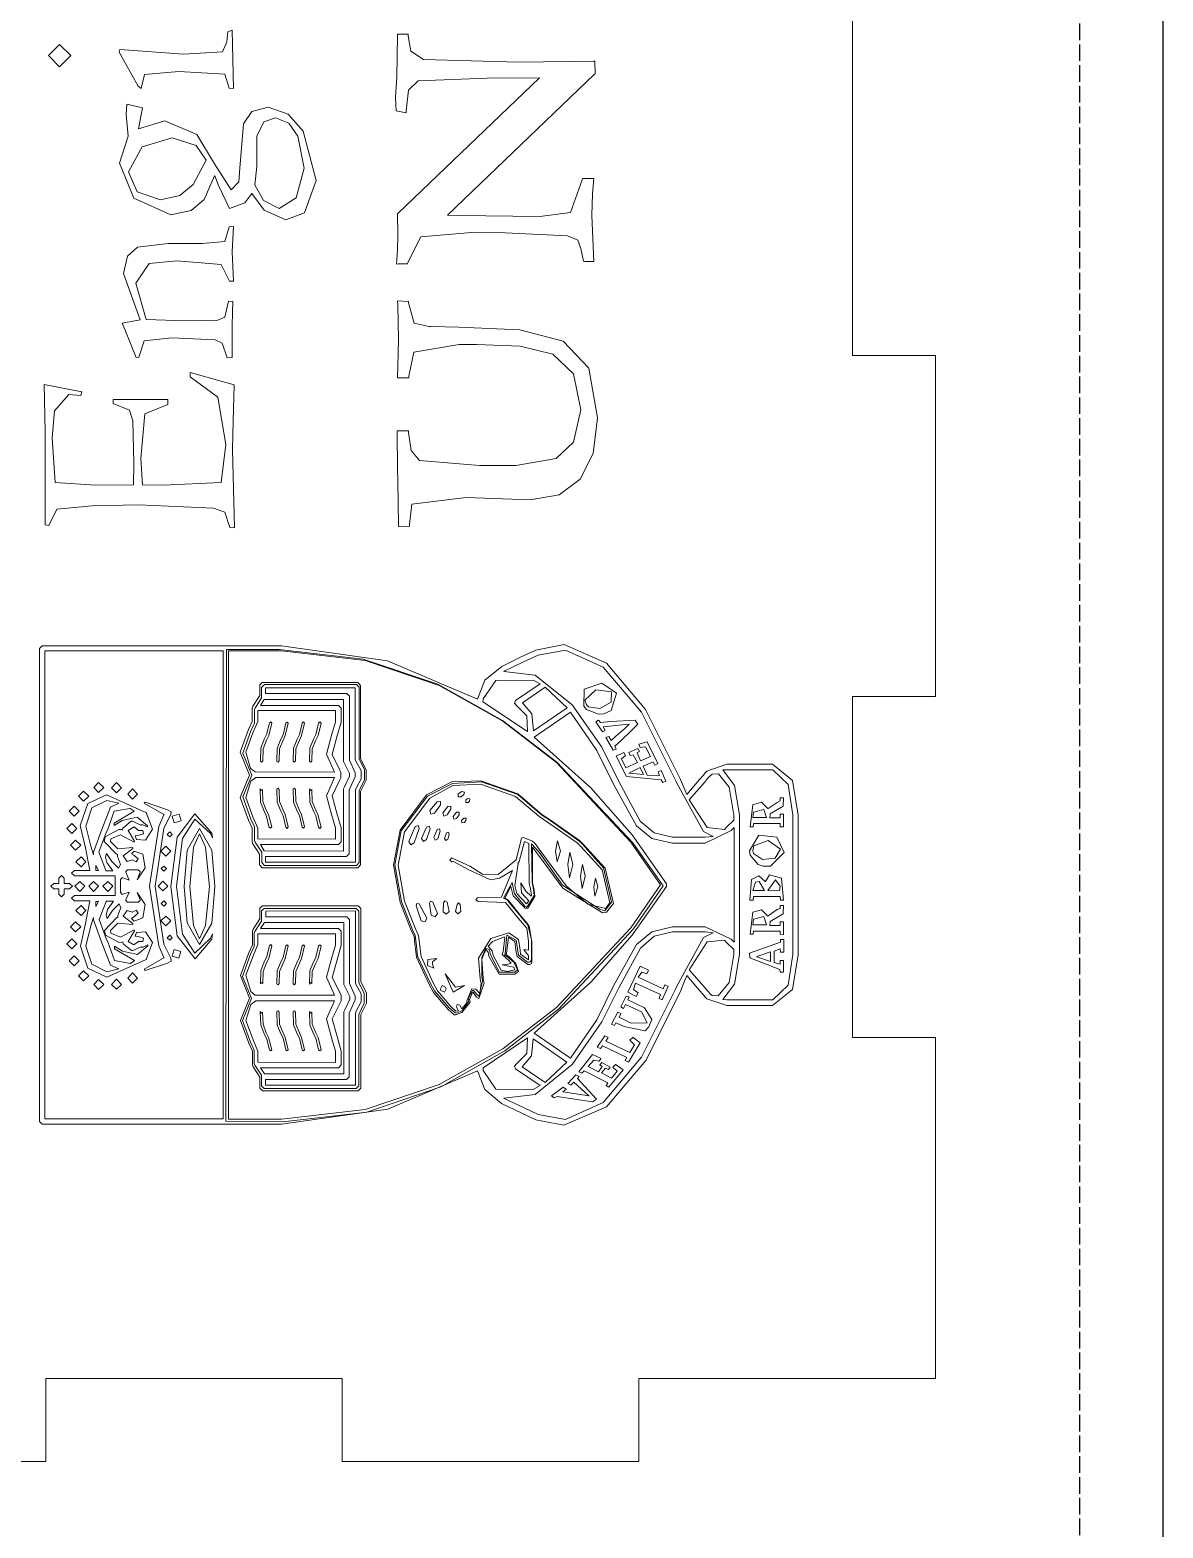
# Model space of a CAD drawing. Header units: millimetres. Extents: x 0 to 610, y 0 to 514.
# Drawn here: x 569.1 to 610, y 112 to 166.1 of the extents above; entities that cross this region are included whole.
import ezdxf

# ---------------------------------------------------------------- set-up
doc = ezdxf.new("R2010")
doc.units = ezdxf.units.MM
doc.header["$LTSCALE"] = 0.05
doc.linetypes.add('Dotted', pattern=[15, 12, -3])
doc.layers.get('0').update_dxf_attribs({"plot": 0})
doc.layers.add('CUT', color=1, linetype='Continuous', lineweight=0)
doc.layers.add('ETCH', color=5, linetype='Continuous', lineweight=0)

# ---------------------------------------------------------------- blocks, each defined once
blk = doc.blocks.new('right_outer')
blk.add_lwpolyline([(-35.143, 240), (-45.857, 240), (-45.857, 237), (-56.571, 237), (-56.571, 240), (-67.286, 240), (-67.286, 237), (-78, 237), (-78, 224.684), (-75, 224.684), (-75, 212.368), (-78, 212.368), (-78, 200.053), (-75, 200.053), (-75, 187.737)])

msp = doc.modelspace()

# ---------------------------------------------------------------- linework, layer by layer
msp.add_lwpolyline([(0, 0), (610, 0), (610, 457), (0, 457)], close=True)
at = {"linetype": 'Dotted'}
msp.add_lwpolyline([(3, 3), (607, 3), (607, 454), (3, 454)], close=True, dxfattribs=at)
at = {"layer": 'ETCH'}
for points in [[(569.742, 165.201), (570.148, 165.601), (570.555, 165.201), (570.148, 164.794), (569.742, 165.201), (569.742, 165.201)], [(576.27, 164.021), (576.112, 164.526), (574.454, 164.624), (573.209, 164.506), (573.091, 164.001), (572.987, 164.093), (572.299, 165.319), (572.318, 165.417), (574.625, 165.247), (576.034, 165.332), (576.192, 165.686), (576.224, 166.053), (576.375, 166.118), (576.427, 164.001), (576.27, 164.021), (576.27, 164.021)], [(582.28, 163.68), (582.332, 164.427), (582.352, 165.908), (582.352, 165.967), (582.732, 165.967), (582.732, 165.908), (582.831, 165.354), (583.289, 165.05), (586.736, 164.958), (589.417, 164.991), (589.482, 164.997), (589.489, 164.539), (589.463, 164.519), (584.154, 159.427), (584.567, 159.414), (587.49, 159.381), (588.598, 159.532), (589.023, 160.705), (589.03, 160.758), (589.371, 160.758), (589.436, 160.751), (589.397, 160.2), (589.364, 159.414), (589.436, 157.762), (589.115, 157.762), (589.069, 157.769), (588.971, 158.227), (588.861, 158.533), (588.486, 158.686), (586.244, 158.791), (585.019, 158.805), (583.188, 158.642), (582.725, 157.717), (582.718, 157.671), (582.378, 157.677), (582.312, 157.664), (582.352, 158.169), (582.365, 158.693), (582.352, 159.48), (582.371, 159.499), (587.483, 164.395), (585.589, 164.381), (583.097, 164.287), (582.754, 163.951), (582.66, 163.195), (582.66, 163.13), (582.306, 163.202), (582.28, 163.68), (582.28, 163.68)], [(572.311, 161.308), (572.625, 162.278), (572.553, 163.071), (572.573, 163.444), (573.143, 163.307), (572.992, 162.553), (573.949, 162.841), (575.104, 162.349), (575.744, 161.282), (576.341, 160.351), (576.615, 160.637), (576.662, 161.124), (576.79, 162.729), (577.094, 163.171), (577.685, 163.326), (578.405, 163.084), (578.947, 162.46), (579.409, 160.685), (578.995, 159.519), (578.321, 159.263), (577.533, 159.613), (577.095, 160.219), (576.837, 159.876), (576.289, 159.675), (575.882, 160.501), (575.758, 160.848), (575.739, 160.848), (575.367, 159.999), (574.904, 159.605), (574.16, 159.439), (572.83, 160.042), (572.311, 161.308), (572.311, 161.308)], [(578.983, 161.131), (578.747, 162.282), (578.427, 162.754), (577.947, 162.946), (577.525, 162.799), (577.265, 162.278), (577.265, 161.19), (577.2, 160.521), (577.513, 159.959), (578.072, 159.676), (578.69, 160.059), (578.983, 161.131), (578.983, 161.131)], [(575.444, 161.419), (575.076, 161.947), (574.218, 162.225), (573.13, 161.894), (572.632, 160.993), (572.954, 160.277), (573.792, 159.984), (574.49, 160.146), (574.969, 160.542), (575.444, 161.419), (575.444, 161.419)], [(574.684, 155.619), (575.864, 155.638), (576.109, 155.744), (576.25, 156.326), (576.408, 156.313), (576.388, 155.913), (576.375, 155.434), (576.375, 154.287), (576.204, 154.274), (576.024, 154.81), (575.765, 154.923), (574.205, 154.995), (573.2, 154.889), (573.006, 154.307), (572.914, 154.293), (572.507, 155.296), (572.403, 155.532), (573.058, 155.65), (572.455, 157.321), (572.596, 157.95), (572.966, 158.273), (574.067, 158.409), (575.312, 158.409), (576.118, 158.474), (576.276, 159.012), (576.433, 159.025), (576.38, 158.108), (576.433, 157.052), (576.282, 157.052), (575.981, 157.649), (574.382, 157.786), (573.383, 157.685), (572.901, 156.974), (573.274, 155.657), (574.684, 155.619), (574.684, 155.619)], [(582.338, 151.582), (582.338, 151.641), (582.745, 151.641), (582.751, 151.582), (582.847, 150.931), (583.147, 150.573), (585.307, 150.39), (586.624, 150.39), (588.083, 150.64), (588.711, 151.236), (588.971, 152.395), (588.712, 153.697), (587.966, 154.406), (586.781, 154.702), (585.203, 154.761), (584.58, 154.761), (582.941, 154.479), (582.765, 153.614), (582.765, 153.555), (582.411, 153.555), (582.352, 153.555), (582.365, 153.981), (582.385, 154.938), (582.359, 156.183), (582.352, 156.34), (582.745, 156.314), (582.745, 156.262), (582.952, 155.533), (583.493, 155.41), (583.539, 155.41), (584.561, 155.39), (586.77, 155.286), (588.333, 154.879), (589.262, 153.907), (589.569, 152.107), (589.413, 150.825), (588.95, 149.898), (588.189, 149.334), (587.137, 149.144), (584.836, 149.23), (582.864, 148.987), (582.785, 148.26), (582.785, 148.201), (582.399, 148.175), (582.392, 148.234), (582.359, 149.846), (582.353, 150.259), (582.338, 151.582), (582.338, 151.582)], [(574.054, 152.768), (574.054, 152.591), (573.221, 152.25), (573.085, 150.645), (573.137, 149.694), (573.878, 149.675), (575.988, 149.773), (576.146, 151.143), (575.86, 152.862), (574.861, 153.587), (574.861, 153.745), (576.447, 153.305), (576.414, 151.988), (576.395, 150.966), (576.467, 148.135), (576.29, 148.148), (576.119, 148.705), (575.707, 148.849), (573, 148.967), (571.329, 148.934), (570.052, 148.807), (569.762, 148.227), (569.625, 148.24), (569.625, 151.602), (569.586, 153.313), (570.955, 153.051), (570.916, 152.913), (570.477, 152.953), (569.96, 152.359), (569.88, 151.393), (569.985, 149.78), (571.447, 149.682), (572.817, 149.696), (572.83, 150.469), (572.791, 151.996), (572.673, 152.385), (572.083, 152.632), (572.083, 152.769), (574.054, 152.768), (574.054, 152.768), (574.054, 152.768)], [(587.352, 143.724), (586.822, 143.474), (586.114, 143.134), (585.503, 142.629), (585.242, 141.947), (581.995, 143.334), (578.164, 143.88), (569.519, 143.88), (569.421, 143.782), (569.421, 135.243), (569.421, 135.237), (569.421, 126.69), (569.519, 126.592), (578.163, 126.592), (581.998, 127.139), (585.241, 128.525), (585.503, 127.847), (586.113, 127.346), (586.821, 127.005), (587.346, 126.756), (588.363, 126.558), (589.901, 127.221), (591.315, 128.893), (592.582, 131.415), (592.614, 131.501), (592.798, 131.966), (593.263, 131.429), (593.388, 131.278), (593.48, 131.174), (593.487, 131.16), (593.526, 131.128), (594.241, 130.879), (595.899, 130.879), (596.616, 131.464), (596.823, 132.714), (596.823, 137.76), (596.616, 139.01), (595.899, 139.595), (594.241, 139.595), (593.526, 139.346), (593.487, 139.314), (593.48, 139.3), (593.388, 139.196), (593.264, 139.045), (592.798, 138.501), (592.608, 138.966), (592.576, 139.052), (591.304, 141.576), (589.895, 143.246), (588.366, 143.92), (587.352, 143.724), (587.352, 143.724)], [(569.618, 126.789), (569.618, 143.691), (576.054, 143.691), (576.054, 126.789), (569.618, 126.789), (569.618, 126.789)], [(576.152, 126.704), (576.171, 143.744), (578.078, 143.744), (581.113, 143.399), (583.804, 142.484), (586.138, 141.182), (588.1, 139.673), (590.853, 136.762), (591.952, 135.204), (590.873, 133.652), (588.165, 130.747), (586.228, 129.242), (583.915, 127.942), (581.239, 127.029), (578.209, 126.684), (576.152, 126.704), (576.152, 126.704)], [(576.25, 126.789), (576.25, 143.691), (578.157, 143.691), (581.184, 143.35), (583.855, 142.445), (586.161, 141.156), (588.09, 139.663), (590.782, 136.782), (591.854, 135.237), (590.782, 133.694), (588.09, 130.813), (586.161, 129.319), (583.855, 128.03), (581.184, 127.124), (578.157, 126.782), (576.25, 126.782), (576.25, 126.789), (576.25, 126.789)], [(589.783, 143.108), (591.161, 141.476), (592.405, 138.998), (592.438, 138.913), (593.401, 137.17), (593.748, 136.993), (593.46, 136.96), (592.28, 136.96), (591.617, 137.117), (591.118, 137.546), (590.34, 138.972), (589.731, 140.211), (588.656, 141.739), (587.326, 142.819), (586.192, 142.95), (586.205, 142.957), (586.906, 143.291), (587.437, 143.54), (588.421, 143.72), (589.783, 143.108), (589.783, 143.108)], [(577.377, 142.466), (577.377, 142.079), (577.128, 141.699), (577.128, 141.699), (577.102, 141.634), (577.102, 141.136), (576.965, 140.847), (576.67, 140.028), (577.004, 139.209), (576.67, 138.396), (576.965, 137.577), (577.102, 137.288), (577.102, 136.79), (577.128, 136.725), (577.371, 136.345), (577.371, 135.959), (577.469, 135.861), (580.916, 135.861), (581.014, 135.959), (581.014, 138.613), (581.218, 139.026), (581.218, 139.393), (581.014, 139.793), (581.014, 142.447), (580.916, 142.545), (577.469, 142.545), (577.377, 142.466), (577.377, 142.466)], [(577.443, 142.374), (577.443, 142.001), (577.207, 141.627), (577.207, 141.627), (577.187, 141.569), (577.187, 141.083), (577.05, 140.801), (576.768, 140.002), (577.089, 139.209), (576.768, 138.416), (577.05, 137.616), (577.187, 137.334), (577.187, 136.849), (577.213, 136.784), (577.449, 136.417), (577.449, 136.043), (577.547, 135.945), (580.87, 135.945), (580.968, 136.043), (580.968, 138.632), (581.165, 139.039), (581.165, 139.399), (580.968, 139.793), (580.968, 142.382), (580.87, 142.48), (577.547, 142.48), (577.443, 142.374), (577.443, 142.374)], [(580.824, 142.361), (580.824, 139.766), (580.864, 139.687), (581.034, 139.366), (581.034, 139.071), (580.864, 138.737), (580.831, 138.658), (580.831, 136.063), (577.587, 136.063), (577.587, 136.266), (580.51, 136.266), (580.608, 136.365), (580.608, 138.672), (580.824, 139.144), (580.824, 139.288), (580.614, 139.746), (580.614, 142.053), (580.516, 142.151), (577.58, 142.151), (577.58, 142.355), (580.824, 142.361), (580.824, 142.361)], [(585.897, 142.623), (587.247, 142.636), (587.502, 142.505), (586.618, 141.896), (586.578, 141.798), (586.65, 141.719), (587.018, 141.346), (587.044, 140.776), (585.438, 141.851), (585.445, 141.949), (585.445, 141.955), (585.897, 142.623), (585.897, 142.623)], [(587.26, 140.807), (587.202, 141.417), (586.861, 141.81), (587.687, 142.38), (588.473, 141.639), (587.26, 140.807), (587.26, 140.807)], [(589.095, 142.315), (589.076, 141.692), (589.181, 141.574), (589.607, 141.404), (589.803, 141.423), (590.065, 141.535), (590.262, 142.164), (589.73, 142.527), (589.095, 142.315), (589.095, 142.315), (589.095, 142.315)], [(577.541, 136.475), (577.397, 136.698), (580.215, 136.698), (580.313, 136.796), (580.313, 137.301), (580.162, 137.825), (579.986, 138.461), (580.274, 139.038), (580.307, 139.11), (580.307, 139.208), (580.307, 139.208), (580.307, 139.208), (580.307, 139.306), (580.274, 139.378), (579.986, 139.954), (580.162, 140.59), (580.313, 141.115), (580.313, 141.619), (580.215, 141.717), (577.397, 141.717), (577.541, 141.94), (580.405, 141.94), (580.405, 139.699), (580.438, 139.627), (580.621, 139.26), (580.621, 139.162), (580.438, 138.782), (580.405, 138.71), (580.405, 136.462), (577.541, 136.475), (577.541, 136.475)], [(590.085, 142.21), (590.068, 141.843), (589.659, 141.613), (589.252, 141.666), (589.18, 141.738), (589.121, 141.909), (589.515, 142.288), (590.085, 142.21), (590.085, 142.21), (590.085, 142.21)], [(577.207, 139.32), (577.045, 139.448), (576.873, 140.034), (577.128, 140.735), (577.305, 141.142), (577.305, 141.535), (580.11, 141.535), (580.11, 141.129), (579.979, 140.683), (579.789, 139.962), (580.07, 139.313), (577.207, 139.32), (577.207, 139.32)], [(594.397, 137.203), (594.509, 137.308), (594.509, 133.172), (594.397, 133.277), (593.46, 133.723), (592.28, 133.723), (591.538, 133.55), (590.985, 133.085), (590.157, 131.593), (589.553, 130.367), (588.597, 128.984), (587.286, 129.889), (589.333, 131.723), (590.823, 133.419), (592.064, 135.184), (592.064, 135.282), (590.825, 137.048), (589.334, 138.743), (587.286, 140.577), (588.597, 141.482), (589.553, 140.099), (590.157, 138.873), (590.985, 137.378), (591.538, 136.915), (592.28, 136.743), (593.46, 136.743), (594.397, 137.203), (594.397, 137.203)], [(577.482, 139.726), (577.495, 140.159), (577.62, 140.467), (577.699, 140.631), (577.817, 141.083), (577.771, 141.129), (577.725, 141.083), (577.62, 140.67), (577.541, 140.506), (577.41, 140.178), (577.397, 139.706), (577.449, 139.674), (577.482, 139.726), (577.482, 139.726)], [(578.079, 139.726), (578.092, 140.159), (578.217, 140.467), (578.295, 140.631), (578.407, 141.077), (578.367, 141.123), (578.321, 141.083), (578.217, 140.664), (578.138, 140.5), (578.007, 140.172), (577.993, 139.7), (578.046, 139.667), (578.079, 139.726), (578.079, 139.726)], [(578.668, 139.726), (578.681, 140.159), (578.806, 140.467), (578.885, 140.631), (578.996, 141.083), (578.957, 141.129), (578.911, 141.083), (578.806, 140.67), (578.727, 140.506), (578.596, 140.178), (578.583, 139.706), (578.635, 139.667), (578.668, 139.726), (578.668, 139.726)], [(579.403, 140.467), (579.481, 140.631), (579.593, 141.083), (579.547, 141.129), (579.501, 141.083), (579.396, 140.67), (579.317, 140.506), (579.186, 140.178), (579.173, 139.706), (579.225, 139.667), (579.258, 139.72), (579.271, 140.152), (579.403, 140.467), (579.403, 140.467)], [(589.679, 141.103), (589.613, 141.188), (589.509, 141.135), (589.751, 140.768), (589.856, 140.821), (589.777, 140.945), (590.577, 141.037), (590.714, 141.051), (590.721, 141.051), (590.577, 140.9), (590.229, 140.599), (590.072, 140.461), (589.987, 140.599), (589.875, 140.559), (590.137, 140.101), (590.249, 140.147), (590.203, 140.245), (590.406, 140.435), (590.845, 140.861), (591.029, 141.044), (590.937, 141.195), (590.059, 141.136), (589.679, 141.103), (589.679, 141.103), (589.679, 141.103)], [(591.114, 140.198), (591.304, 140.224), (591.487, 139.883), (591.133, 139.726), (591.002, 140.008), (591.094, 140.061), (591.035, 140.172), (590.701, 140.021), (590.754, 139.91), (590.859, 139.936), (591.023, 139.661), (590.597, 139.464), (590.439, 139.792), (590.59, 139.91), (590.525, 140.021), (590.249, 139.884), (590.617, 139.15), (591.875, 139.039), (591.934, 138.941), (592.045, 138.987), (591.874, 139.373), (591.763, 139.327), (591.816, 139.196), (591.37, 139.209), (591.219, 139.524), (591.586, 139.688), (591.645, 139.57), (591.75, 139.623), (591.363, 140.409), (591.068, 140.324), (591.114, 140.198), (591.114, 140.198), (591.114, 140.198)], [(577.305, 136.901), (577.305, 137.294), (577.128, 137.701), (576.873, 138.402), (577.048, 138.988), (577.233, 139.117), (580.071, 139.117), (579.789, 138.462), (579.979, 137.747), (580.11, 137.301), (580.11, 136.895), (577.305, 136.901), (577.305, 136.901)], [(591.239, 139.228), (591.239, 139.228), (590.708, 139.274), (590.701, 139.281), (591.121, 139.477), (591.239, 139.228), (591.239, 139.228), (591.239, 139.228)], [(593.434, 138.933), (593.552, 139.077), (593.684, 139.214), (593.69, 139.221), (593.71, 139.234), (593.939, 139.254), (594.331, 138.772), (594.503, 137.759), (594.503, 137.759), (594.503, 137.759), (594.503, 137.582), (594.247, 137.333), (594.162, 137.241), (594.162, 137.241), (593.533, 137.307), (592.89, 138.316), (593.434, 138.933), (593.434, 138.933)], [(594.102, 139.392), (594.246, 139.398), (595.904, 139.398), (596.463, 138.865), (596.625, 137.766), (596.625, 132.72), (596.463, 131.621), (595.904, 131.088), (594.246, 131.088), (594.102, 131.095), (594.522, 131.654), (594.705, 132.72), (594.705, 137.766), (594.705, 137.766), (594.527, 138.832), (594.102, 139.392), (594.102, 139.392)], [(571.197, 138.442), (571.014, 138.625), (570.83, 138.442), (571.014, 138.265), (571.197, 138.442), (571.197, 138.442)], [(571.741, 138.756), (571.557, 138.94), (571.381, 138.756), (571.557, 138.573), (571.741, 138.756), (571.741, 138.756)], [(572.016, 138.75), (572.199, 138.566), (572.383, 138.75), (572.199, 138.933), (572.016, 138.75), (572.016, 138.75)], [(572.606, 138.52), (572.783, 138.337), (572.966, 138.52), (572.783, 138.704), (572.606, 138.52), (572.606, 138.52)], [(577.809, 137.334), (577.691, 137.78), (577.613, 137.944), (577.488, 138.252), (577.475, 138.684), (577.422, 138.652), (577.39, 138.704), (577.403, 138.232), (577.534, 137.904), (577.613, 137.747), (577.717, 137.328), (577.763, 137.288), (577.809, 137.334), (577.809, 137.334)], [(578.406, 137.334), (578.295, 137.78), (578.216, 137.944), (578.091, 138.252), (578.078, 138.684), (578.045, 138.737), (577.993, 138.704), (578.006, 138.232), (578.137, 137.904), (578.216, 137.74), (578.321, 137.321), (578.367, 137.282), (578.406, 137.334), (578.406, 137.334)], [(578.996, 137.334), (578.885, 137.78), (578.806, 137.944), (578.681, 138.252), (578.668, 138.684), (578.635, 138.737), (578.583, 138.704), (578.596, 138.232), (578.727, 137.904), (578.806, 137.747), (578.911, 137.328), (578.957, 137.288), (578.996, 137.334), (578.996, 137.334)], [(579.475, 137.78), (579.396, 137.944), (579.271, 138.252), (579.258, 138.684), (579.205, 138.652), (579.173, 138.704), (579.186, 138.232), (579.317, 137.904), (579.396, 137.74), (579.501, 137.321), (579.547, 137.282), (579.593, 137.328), (579.475, 137.78), (579.475, 137.78)], [(583.4, 138.488), (582.442, 137.217), (582.202, 135.967), (582.45, 134.621), (582.849, 133.592), (582.948, 133.382), (582.98, 133.106), (583.039, 132.628), (583.491, 131.645), (583.648, 131.356), (584.179, 130.74), (584.401, 130.55), (584.454, 130.543), (584.67, 130.635), (584.971, 131.003), (584.952, 131.095), (585.057, 131.357), (585.089, 131.357), (585.207, 131.186), (585.293, 131.14), (585.476, 131.691), (585.469, 131.73), (585.45, 131.867), (585.391, 132.562), (585.542, 132.902), (585.627, 132.804), (585.653, 132.667), (586.027, 132.018), (586.591, 132.012), (586.722, 132.11), (586.624, 132.398), (586.381, 132.641), (586.263, 132.72), (586.283, 132.766), (586.361, 133.356), (586.584, 133.192), (586.63, 132.877), (586.669, 132.648), (587.062, 132.366), (587.134, 132.366), (587.174, 132.385), (587.206, 132.444), (587.206, 133.099), (587.206, 133.184), (587.108, 133.748), (587.03, 133.846), (586.748, 134.194), (586.466, 134.541), (586.348, 134.692), (586.223, 134.757), (586.446, 135.176), (586.525, 134.848), (586.957, 134.402), (586.997, 134.402), (587.055, 134.402), (587.311, 134.822), (587.271, 135.116), (587.232, 135.3), (587.232, 136.604), (587.442, 136.309), (588.32, 135.117), (589.755, 134.232), (589.899, 134.252), (590.148, 134.573), (589.848, 135.848), (589.06, 136.716), (588.923, 136.841), (587.828, 137.614), (587.56, 137.785), (586.697, 138.529), (585.358, 139.004), (584.308, 138.957), (583.4, 138.488), (583.4, 138.488)], [(583.433, 138.442), (582.488, 137.192), (582.251, 135.963), (582.496, 134.634), (582.889, 133.618), (582.987, 133.415), (583.02, 133.14), (583.078, 132.668), (583.53, 131.698), (583.687, 131.409), (584.212, 130.8), (584.435, 130.617), (584.487, 130.61), (584.703, 130.702), (584.926, 131.042), (584.907, 131.134), (585.064, 131.429), (585.097, 131.429), (585.228, 131.272), (585.293, 131.219), (585.425, 131.756), (585.418, 131.796), (585.399, 131.933), (585.392, 132.621), (585.543, 132.955), (585.674, 132.89), (585.7, 132.752), (586.028, 132.09), (586.585, 132.084), (586.683, 132.176), (586.558, 132.444), (586.336, 132.634), (586.218, 132.713), (586.237, 132.766), (586.303, 133.421), (586.637, 133.238), (586.682, 132.93), (586.722, 132.7), (587.043, 132.451), (587.115, 132.451), (587.154, 132.47), (587.187, 132.529), (587.187, 133.172), (587.187, 133.257), (587.056, 133.794), (586.977, 133.892), (586.715, 134.22), (586.44, 134.535), (586.322, 134.686), (586.185, 134.758), (586.492, 135.321), (586.578, 134.921), (586.951, 134.469), (586.997, 134.45), (587.036, 134.443), (587.292, 134.856), (587.252, 135.145), (587.213, 135.328), (587.187, 136.717), (587.462, 136.423), (588.308, 135.23), (589.671, 134.345), (589.835, 134.299), (590.077, 134.614), (589.794, 135.859), (589.029, 136.711), (588.898, 136.836), (587.816, 137.596), (587.554, 137.766), (586.702, 138.499), (585.379, 138.966), (584.335, 138.908), (583.433, 138.442), (583.433, 138.442)], [(585.347, 138.881), (586.618, 138.431), (587.457, 137.721), (587.765, 137.511), (588.839, 136.757), (588.977, 136.626), (589.739, 135.787), (590.019, 134.594), (589.868, 134.391), (589.23, 134.547), (588.44, 135.21), (587.568, 136.397), (587.312, 136.751), (587.227, 136.823), (587.201, 136.836), (586.893, 136.947), (586.84, 136.934), (586.814, 136.881), (586.631, 136.141), (585.982, 135.616), (585.416, 135.624), (584.967, 135.917), (584.298, 136.212), (584.239, 136.133), (584.311, 136.075), (584.318, 136.075), (584.371, 136.081), (584.882, 135.806), (585.708, 135.426), (586.029, 135.485), (586.508, 135.76), (586.114, 134.836), (586.108, 134.797), (585.242, 134.777), (585.184, 134.699), (585.262, 134.64), (586.252, 134.607), (586.364, 134.47), (586.652, 134.116), (586.934, 133.776), (587.019, 133.671), (587.085, 133.206), (587.085, 133.114), (587.085, 132.884), (586.914, 132.91), (587.085, 132.674), (587.085, 132.537), (586.796, 132.74), (586.783, 132.884), (586.724, 133.264), (586.37, 133.507), (585.722, 133.304), (585.282, 132.589), (585.341, 131.842), (585.36, 131.73), (585.367, 131.672), (585.321, 131.318), (585.177, 131.475), (585.04, 131.482), (584.856, 131.049), (584.87, 130.997), (584.673, 130.761), (584.601, 130.892), (584.509, 130.918), (584.483, 130.826), (584.555, 130.689), (584.462, 130.675), (584.318, 130.813), (584.279, 130.852), (583.8, 131.416), (583.643, 131.704), (583.203, 132.648), (583.111, 133.415), (583, 133.651), (582.607, 134.653), (582.369, 135.957), (582.6, 137.157), (583.518, 138.376), (584.351, 138.825), (585.347, 138.881), (585.347, 138.881)], [(584.743, 138.5), (584.769, 138.592), (584.677, 138.612), (584.546, 138.526), (584.546, 138.422), (584.651, 138.422), (584.743, 138.5), (584.743, 138.5)], [(570.856, 137.904), (570.673, 138.081), (570.49, 137.904), (570.673, 137.721), (570.856, 137.904), (570.856, 137.904)], [(573.268, 132.543), (573.268, 132.543), (573.281, 132.55), (573.275, 132.55), (573.504, 133.153), (573.255, 133.54), (572.927, 133.52), (572.874, 133.389), (572.979, 133.376), (573.175, 133.317), (573.156, 133.192), (572.992, 133.199), (572.833, 133.07), (572.625, 133.192), (572.847, 133.579), (572.834, 133.612), (572.349, 133.356), (571.995, 133.5), (571.982, 133.592), (572.25, 133.854), (572.794, 133.808), (572.794, 133.848), (572.44, 134.116), (572.586, 134.31), (572.781, 134.253), (572.918, 134.325), (572.99, 134.214), (572.833, 134.083), (572.741, 134.03), (572.839, 133.932), (573.147, 134.044), (573.239, 134.535), (572.95, 134.967), (573.055, 134.699), (573.055, 134.679), (572.99, 134.621), (572.596, 134.621), (572.538, 134.679), (572.544, 134.705), (572.656, 134.981), (572.433, 134.902), (572.407, 134.895), (572.342, 134.961), (572.342, 135.197), (572.342, 135.433), (572.407, 135.498), (572.433, 135.491), (572.656, 135.413), (572.544, 135.695), (572.538, 135.721), (572.596, 135.786), (572.99, 135.786), (573.055, 135.721), (573.055, 135.701), (572.95, 135.426), (573.239, 135.859), (573.147, 136.35), (572.839, 136.461), (572.741, 136.363), (572.833, 136.311), (572.99, 136.179), (572.918, 136.075), (572.781, 136.147), (572.586, 136.09), (572.44, 136.284), (572.794, 136.553), (572.794, 136.592), (572.25, 136.546), (571.982, 136.808), (571.995, 136.9), (572.349, 137.044), (572.834, 136.789), (572.847, 136.821), (572.625, 137.208), (572.835, 137.332), (572.992, 137.201), (573.156, 137.208), (573.175, 137.083), (572.979, 137.025), (572.874, 137.011), (572.927, 136.88), (573.255, 136.861), (573.504, 137.247), (573.275, 137.851), (573.281, 137.851), (573.268, 137.857), (573.261, 137.857), (571.845, 138.493), (571.163, 138.174), (570.889, 137.379), (571.079, 136.58), (571.243, 135.761), (570.679, 135.761), (570.581, 135.663), (570.679, 135.565), (572.153, 135.565), (572.153, 134.857), (570.679, 134.857), (570.581, 134.759), (570.679, 134.661), (571.243, 134.661), (571.079, 133.848), (570.896, 133.029), (571.17, 132.23), (571.852, 131.908), (573.268, 132.543), (573.268, 132.543)], [(571.269, 136.639), (571.092, 137.366), (571.31, 138.022), (571.852, 138.284), (572.291, 138.186), (571.99, 138.048), (571.669, 137.242), (571.367, 136.417), (571.374, 136.331), (571.269, 136.639), (571.269, 136.639)], [(571.819, 135.761), (571.564, 136.417), (571.833, 137.131), (571.872, 137.216), (572.115, 137.898), (572.685, 138.003), (572.691, 138.003), (572.842, 137.905), (572.121, 137.472), (572.121, 137.38), (572.403, 137.561), (572.947, 137.688), (573.32, 137.374), (573.32, 137.334), (573.149, 137.413), (573.091, 137.406), (573.077, 137.4), (572.776, 137.537), (572.737, 137.537), (572.435, 137.288), (572.416, 137.222), (572.377, 137.236), (572.285, 137.242), (571.793, 136.974), (571.761, 136.81), (572.2, 136.345), (572.239, 136.338), (572.233, 136.266), (572.344, 135.977), (572.279, 135.84), (572.029, 136.083), (571.839, 136.371), (571.8, 136.247), (571.853, 136.043), (572.069, 135.749), (571.813, 135.749), (571.819, 135.761), (571.819, 135.761)], [(573.196, 138.186), (573.91, 137.786), (573.924, 137.779), (573.917, 137.766), (573.727, 137.353), (573.399, 135.197), (573.399, 135.19), (573.727, 133.034), (573.917, 132.621), (573.924, 132.608), (573.91, 132.601), (573.196, 132.201), (573.235, 132.142), (574.048, 132.418), (574.172, 132.49), (574.166, 132.588), (573.91, 133.099), (573.603, 135.183), (573.603, 135.19), (573.91, 137.281), (574.166, 137.792), (574.172, 137.884), (574.048, 137.956), (573.235, 138.231), (573.196, 138.186), (573.196, 138.186)], [(583.787, 138.245), (583.518, 137.93), (583.551, 137.793), (583.688, 137.832), (583.898, 138.134), (583.898, 138.252), (583.787, 138.245), (583.787, 138.245)], [(583.983, 137.845), (584.023, 137.727), (584.147, 137.766), (584.279, 137.976), (584.272, 138.081), (584.167, 138.074), (583.983, 137.845), (583.983, 137.845)], [(584.816, 138.31), (584.816, 138.218), (584.908, 138.218), (584.947, 138.264), (584.967, 138.343), (584.888, 138.362), (584.816, 138.31), (584.816, 138.31)], [(596.062, 138.219), (595.741, 137.996), (595.727, 137.996), (595.495, 138.222), (595.183, 138.134), (595.085, 137.34), (595.197, 137.334), (595.197, 137.334), (595.203, 137.452), (596.167, 137.452), (596.173, 137.334), (596.285, 137.334), (596.291, 137.334), (596.291, 137.792), (596.173, 137.792), (596.167, 137.661), (595.799, 137.661), (595.806, 137.812), (596.285, 138.087), (596.291, 138.388), (596.173, 138.388), (596.167, 138.277), (596.062, 138.219), (596.062, 138.219), (596.062, 138.219)], [(570.771, 137.282), (570.588, 137.458), (570.404, 137.282), (570.588, 137.098), (570.771, 137.282), (570.771, 137.282)], [(574.166, 135.184), (574.388, 133.4), (575.038, 132.569), (575.647, 133.284), (575.673, 133.467), (575.594, 133.31), (575.037, 132.772), (574.585, 133.463), (574.369, 135.191), (574.585, 136.919), (575.037, 137.609), (575.594, 137.091), (575.666, 136.941), (575.64, 137.104), (575.037, 137.812), (574.39, 136.968), (574.166, 135.184), (574.166, 135.184)], [(574.218, 137.727), (574.29, 137.484), (574.533, 137.55), (574.461, 137.792), (574.218, 137.727), (574.218, 137.727)], [(584.357, 137.714), (584.383, 137.616), (584.481, 137.642), (584.573, 137.774), (584.573, 137.866), (584.481, 137.866), (584.357, 137.714), (584.357, 137.714)], [(584.665, 137.57), (584.679, 137.478), (584.771, 137.491), (584.823, 137.563), (584.83, 137.648), (584.745, 137.655), (584.665, 137.57), (584.665, 137.57)], [(595.675, 137.668), (595.19, 137.668), (595.203, 137.865), (595.583, 137.963), (595.675, 137.668), (595.675, 137.668), (595.675, 137.668)], [(574.126, 137.157), (574.035, 137.065), (574.126, 136.973), (574.218, 137.065), (574.126, 137.157), (574.126, 137.157)], [(575.201, 137.275), (574.758, 136.5), (574.644, 135.185), (574.758, 133.866), (575.201, 133.088), (575.644, 133.863), (575.758, 135.185), (575.644, 136.5), (575.201, 137.275), (575.201, 137.275)], [(575.555, 135.184), (575.417, 133.768), (575.201, 133.29), (574.985, 133.768), (574.847, 135.184), (574.985, 136.6), (575.201, 137.078), (575.417, 136.598), (575.555, 135.184), (575.555, 135.184)], [(582.758, 136.81), (582.83, 136.692), (582.948, 136.764), (583.131, 137.275), (583.098, 137.386), (582.987, 137.354), (582.758, 136.81), (582.758, 136.81)], [(583.223, 136.921), (583.289, 136.81), (583.4, 136.875), (583.531, 137.262), (583.499, 137.36), (583.401, 137.327), (583.223, 136.921), (583.223, 136.921)], [(583.662, 136.947), (583.715, 136.855), (583.807, 136.908), (583.892, 137.176), (583.866, 137.268), (583.781, 137.242), (583.662, 136.947), (583.662, 136.947)], [(584.049, 136.921), (584.095, 136.843), (584.173, 136.888), (584.219, 137.065), (584.193, 137.144), (584.115, 137.118), (584.049, 136.921), (584.049, 136.921)], [(595.059, 136.469), (595.092, 136.311), (595.374, 135.977), (595.557, 135.912), (595.826, 135.912), (596.311, 136.41), (596.05, 136.967), (595.4, 137.032), (595.059, 136.469), (595.059, 136.469), (595.059, 136.469)], [(570.908, 136.672), (570.725, 136.855), (570.542, 136.672), (570.725, 136.489), (570.908, 136.672), (570.908, 136.672)], [(573.982, 136.633), (573.806, 136.456), (573.982, 136.279), (574.159, 136.456), (573.982, 136.633), (573.982, 136.633)], [(587.103, 135.296), (587.149, 135.093), (587.188, 134.863), (587.182, 134.837), (586.985, 135.008), (586.802, 135.309), (586.834, 134.949), (587.09, 134.667), (587.011, 134.555), (586.657, 134.923), (586.592, 135.217), (586.71, 136.011), (586.703, 136.017), (586.749, 136.089), (586.939, 136.804), (587.096, 136.738), (587.103, 135.296), (587.103, 135.296)], [(588.054, 136.463), (588.112, 136.069), (588.237, 136.463), (588.132, 136.836), (588.054, 136.463), (588.054, 136.463)], [(588.499, 135.977), (588.558, 135.499), (588.682, 135.977), (588.578, 136.423), (588.499, 135.977), (588.499, 135.977)], [(596.187, 136.535), (595.992, 136.202), (595.531, 136.155), (595.21, 136.371), (595.184, 136.469), (595.217, 136.652), (595.741, 136.842), (596.187, 136.535), (596.187, 136.535), (596.187, 136.535)], [(571.099, 136.076), (570.922, 136.253), (570.739, 136.076), (570.922, 135.893), (571.099, 136.076), (571.099, 136.076)], [(571.453, 135.755), (571.453, 135.938), (571.557, 135.755), (571.453, 135.755), (571.453, 135.755)], [(573.91, 135.919), (573.818, 135.827), (573.91, 135.735), (574.002, 135.827), (573.91, 135.919), (573.91, 135.919)], [(588.957, 135.558), (589.016, 135.112), (589.134, 135.558), (589.029, 135.977), (588.957, 135.558), (588.957, 135.558)], [(570.312, 134.909), (570.312, 135.099), (570.509, 135.099), (570.607, 135.197), (570.509, 135.295), (570.312, 135.295), (570.312, 135.485), (570.214, 135.583), (570.116, 135.485), (570.116, 135.295), (569.933, 135.295), (569.835, 135.197), (569.933, 135.099), (570.116, 135.099), (570.116, 134.909), (570.214, 134.811), (570.312, 134.909), (570.312, 134.909)], [(570.692, 135.191), (570.876, 135.007), (571.059, 135.191), (570.876, 135.367), (570.692, 135.191), (570.692, 135.191)], [(571.197, 135.191), (571.374, 135.007), (571.557, 135.191), (571.374, 135.367), (571.197, 135.191), (571.197, 135.191)], [(571.708, 135.191), (571.885, 135.007), (572.068, 135.191), (571.885, 135.367), (571.708, 135.191), (571.708, 135.191)], [(573.877, 135.375), (573.701, 135.198), (573.877, 135.021), (574.054, 135.198), (573.877, 135.375), (573.877, 135.375)], [(589.436, 135.171), (589.482, 134.837), (589.587, 135.171), (589.501, 135.479), (589.436, 135.171), (589.436, 135.171)], [(595.643, 135.368), (595.643, 135.361), (595.629, 135.361), (595.4, 135.57), (595.131, 135.44), (595.079, 134.693), (595.197, 134.693), (595.203, 134.817), (596.173, 134.817), (596.18, 134.693), (596.291, 134.686), (596.219, 135.479), (595.787, 135.604), (595.643, 135.368), (595.643, 135.368), (595.643, 135.368)], [(595.19, 135.04), (595.275, 135.335), (595.413, 135.367), (595.603, 135.039), (595.19, 135.04), (595.19, 135.04), (595.19, 135.04)], [(596.009, 135.42), (596.173, 135.197), (596.147, 135.04), (596.049, 135.027), (595.728, 135.033), (596.009, 135.42), (596.009, 135.42), (596.009, 135.42)], [(572.363, 135.197), (572.363, 135.197), (572.363, 135.197), (572.363, 135.197)], [(571.099, 134.319), (570.922, 134.496), (570.739, 134.319), (570.922, 134.136), (571.099, 134.319), (571.099, 134.319)], [(571.453, 134.64), (571.557, 134.64), (571.453, 134.457), (571.453, 134.64), (571.453, 134.64)], [(572.357, 134.417), (572.245, 134.129), (572.252, 134.064), (572.213, 134.057), (571.773, 133.592), (571.806, 133.428), (572.297, 133.159), (572.389, 133.166), (572.429, 133.179), (572.448, 133.114), (572.749, 132.864), (572.789, 132.864), (573.09, 133.002), (573.103, 132.995), (573.162, 132.988), (573.333, 133.074), (573.333, 133.034), (572.959, 132.72), (572.414, 132.844), (572.133, 133.028), (572.133, 132.936), (572.855, 132.503), (572.704, 132.405), (572.697, 132.405), (572.127, 132.503), (571.885, 133.185), (571.845, 133.27), (571.577, 133.985), (571.832, 134.64), (571.839, 134.647), (572.094, 134.647), (571.878, 134.352), (571.825, 134.149), (571.865, 134.024), (572.055, 134.313), (572.304, 134.555), (572.357, 134.417), (572.357, 134.417)], [(573.91, 134.66), (573.818, 134.568), (573.91, 134.476), (574.002, 134.568), (573.91, 134.66), (573.91, 134.66)], [(577.383, 134.398), (577.383, 134.011), (577.141, 133.638), (577.115, 133.573), (577.115, 133.075), (576.977, 132.786), (576.683, 131.967), (577.011, 131.154), (576.683, 130.342), (576.977, 129.523), (577.115, 129.234), (577.115, 128.735), (577.141, 128.663), (577.383, 128.29), (577.383, 127.903), (577.481, 127.805), (580.929, 127.805), (581.027, 127.903), (581.027, 130.557), (581.23, 130.97), (581.23, 131.337), (581.027, 131.737), (581.027, 134.391), (580.929, 134.489), (577.481, 134.489), (577.383, 134.398), (577.383, 134.398)], [(577.436, 134.299), (577.436, 133.926), (577.2, 133.559), (577.174, 133.494), (577.174, 133.015), (577.037, 132.733), (576.755, 131.934), (577.076, 131.141), (576.755, 130.347), (577.037, 129.554), (577.174, 129.272), (577.174, 128.788), (577.2, 128.723), (577.436, 128.362), (577.436, 127.982), (577.534, 127.884), (580.857, 127.884), (580.955, 127.982), (580.955, 130.564), (581.152, 130.964), (581.152, 131.318), (580.955, 131.711), (580.955, 134.293), (580.857, 134.391), (577.534, 134.391), (577.436, 134.299), (577.436, 134.299)], [(580.831, 134.299), (580.831, 131.704), (580.864, 131.626), (581.034, 131.304), (581.034, 131.01), (580.864, 130.676), (580.831, 130.597), (580.831, 128.002), (577.587, 128.002), (577.587, 128.205), (580.51, 128.205), (580.608, 128.303), (580.608, 130.61), (580.824, 131.082), (580.824, 131.219), (580.614, 131.678), (580.614, 133.985), (580.516, 134.083), (577.593, 134.083), (577.593, 134.286), (580.831, 134.299), (580.831, 134.299)], [(583.046, 134.568), (583.02, 134.489), (583.203, 133.939), (583.347, 133.9), (583.413, 134.037), (583.131, 134.555), (583.046, 134.568), (583.046, 134.568)], [(583.623, 134.621), (583.544, 134.653), (583.505, 134.575), (583.57, 134.149), (583.707, 134.083), (583.799, 134.208), (583.623, 134.621), (583.623, 134.621)], [(584.016, 134.595), (584.003, 134.261), (584.114, 134.182), (584.212, 134.28), (584.14, 134.621), (584.061, 134.667), (584.016, 134.595), (584.016, 134.595)], [(584.501, 134.529), (584.443, 134.28), (584.535, 134.194), (584.633, 134.273), (584.613, 134.535), (584.555, 134.587), (584.501, 134.529), (584.501, 134.529)], [(596.062, 134.345), (595.741, 134.123), (595.727, 134.116), (595.495, 134.342), (595.183, 134.253), (595.085, 133.46), (595.197, 133.454), (595.197, 133.454), (595.203, 133.572), (596.167, 133.572), (596.173, 133.454), (596.285, 133.447), (596.291, 133.447), (596.291, 133.906), (596.173, 133.906), (596.167, 133.768), (595.799, 133.768), (595.806, 133.919), (596.285, 134.194), (596.291, 134.496), (596.173, 134.496), (596.167, 134.384), (596.062, 134.345), (596.062, 134.345), (596.062, 134.345)], [(570.908, 133.723), (570.725, 133.906), (570.542, 133.723), (570.725, 133.54), (570.908, 133.723), (570.908, 133.723)], [(571.092, 133.028), (571.269, 133.756), (571.374, 134.057), (571.367, 133.972), (571.668, 133.146), (571.989, 132.34), (572.291, 132.202), (571.852, 132.104), (571.31, 132.372), (571.092, 133.028), (571.092, 133.028)], [(573.982, 134.116), (573.806, 133.939), (573.982, 133.763), (574.159, 133.939), (573.982, 134.116), (573.982, 134.116)], [(577.547, 128.414), (577.403, 128.637), (580.222, 128.637), (580.32, 128.735), (580.32, 129.239), (580.169, 129.764), (579.992, 130.4), (580.281, 130.977), (580.313, 131.049), (580.313, 131.147), (580.313, 131.147), (580.313, 131.147), (580.313, 131.245), (580.28, 131.324), (579.992, 131.9), (580.169, 132.536), (580.319, 133.061), (580.319, 133.566), (580.221, 133.664), (577.403, 133.664), (577.547, 133.886), (580.411, 133.886), (580.411, 131.645), (580.444, 131.573), (580.627, 131.206), (580.627, 131.108), (580.444, 130.728), (580.411, 130.656), (580.411, 128.415), (577.547, 128.414), (577.547, 128.414)], [(595.675, 133.795), (595.19, 133.802), (595.203, 133.998), (595.583, 134.096), (595.675, 133.795), (595.675, 133.795), (595.675, 133.795)], [(570.771, 133.114), (570.588, 133.29), (570.404, 133.114), (570.588, 132.93), (570.771, 133.114), (570.771, 133.114)], [(574.126, 133.422), (574.035, 133.33), (574.126, 133.238), (574.218, 133.33), (574.126, 133.422), (574.126, 133.422)], [(577.213, 131.258), (577.051, 131.387), (576.879, 131.973), (577.135, 132.674), (577.311, 133.081), (577.311, 133.474), (580.116, 133.474), (580.116, 133.068), (579.979, 132.622), (579.789, 131.907), (580.071, 131.258), (577.213, 131.258), (577.213, 131.258)], [(586.224, 133.336), (586.166, 132.832), (586.133, 132.727), (586.369, 132.511), (586.461, 132.413), (586.343, 132.374), (586.127, 132.354), (586.553, 132.269), (586.592, 132.171), (586.337, 132.106), (586.094, 132.158), (585.806, 132.695), (585.766, 132.859), (585.629, 133.03), (585.78, 133.201), (586.212, 133.358), (586.224, 133.336), (586.224, 133.336)], [(592.438, 131.58), (592.405, 131.494), (591.161, 129.015), (589.783, 127.385), (588.421, 126.77), (587.437, 126.946), (586.906, 127.195), (586.205, 127.529), (586.192, 127.542), (587.326, 127.674), (588.658, 128.757), (589.731, 130.289), (590.34, 131.527), (591.123, 132.959), (591.621, 133.389), (592.28, 133.546), (593.46, 133.546), (593.748, 133.513), (593.401, 133.336), (592.438, 131.58), (592.438, 131.58)], [(593.716, 131.245), (593.696, 131.265), (593.683, 131.271), (593.552, 131.409), (593.427, 131.559), (592.89, 132.168), (593.532, 133.178), (594.162, 133.243), (594.162, 133.243), (594.247, 133.151), (594.502, 132.902), (594.502, 132.725), (594.331, 131.715), (593.938, 131.231), (593.716, 131.245), (593.716, 131.245)], [(595.066, 132.772), (595.073, 132.602), (596.161, 132.189), (596.174, 132.084), (596.292, 132.084), (596.292, 132.51), (596.174, 132.51), (596.174, 132.373), (595.958, 132.438), (595.951, 132.851), (596.174, 132.93), (596.181, 132.805), (596.299, 132.805), (596.299, 133.27), (596.181, 133.27), (596.181, 133.166), (595.066, 132.772), (595.066, 132.772), (595.066, 132.772)], [(570.856, 132.491), (570.673, 132.674), (570.49, 132.491), (570.673, 132.314), (570.856, 132.491), (570.856, 132.491)], [(574.526, 132.832), (574.284, 132.904), (574.212, 132.661), (574.454, 132.589), (574.526, 132.832), (574.526, 132.832)], [(577.429, 131.711), (577.482, 131.678), (577.495, 132.111), (577.62, 132.419), (577.699, 132.583), (577.817, 133.035), (577.771, 133.081), (577.725, 133.042), (577.62, 132.622), (577.541, 132.465), (577.41, 132.137), (577.397, 131.665), (577.429, 131.711), (577.429, 131.711)], [(578.079, 131.678), (578.092, 132.11), (578.217, 132.418), (578.295, 132.582), (578.407, 133.034), (578.367, 133.08), (578.321, 133.041), (578.217, 132.622), (578.138, 132.458), (578.007, 132.13), (577.993, 131.658), (578.046, 131.625), (578.079, 131.678), (578.079, 131.678)], [(578.681, 132.11), (578.806, 132.418), (578.885, 132.582), (578.996, 133.034), (578.957, 133.08), (578.911, 133.041), (578.806, 132.622), (578.727, 132.464), (578.596, 132.136), (578.583, 131.664), (578.635, 131.632), (578.668, 131.684), (578.681, 132.11), (578.681, 132.11)], [(579.403, 132.418), (579.481, 132.582), (579.593, 133.034), (579.547, 133.08), (579.501, 133.041), (579.396, 132.622), (579.317, 132.458), (579.186, 132.13), (579.173, 131.658), (579.205, 131.71), (579.258, 131.678), (579.271, 132.11), (579.403, 132.418), (579.403, 132.418)], [(583.446, 132.55), (583.433, 132.334), (583.669, 132.229), (583.616, 132.373), (583.616, 132.458), (583.675, 132.504), (583.773, 132.576), (583.446, 132.55), (583.446, 132.55)], [(595.826, 132.478), (595.328, 132.642), (595.328, 132.655), (595.819, 132.819), (595.819, 132.478), (595.826, 132.478), (595.826, 132.478)], [(571.197, 131.953), (571.014, 132.136), (570.83, 131.953), (571.014, 131.776), (571.197, 131.953), (571.197, 131.953)], [(572.606, 131.874), (572.783, 131.691), (572.966, 131.874), (572.783, 132.058), (572.606, 131.874), (572.606, 131.874)], [(591.121, 132.3), (590.675, 131.37), (590.976, 131.213), (591.048, 131.337), (590.877, 131.462), (590.949, 131.684), (591.854, 131.278), (591.801, 131.141), (591.906, 131.088), (592.122, 131.573), (592.011, 131.626), (591.945, 131.488), (591.041, 131.901), (591.172, 132.091), (591.355, 132.026), (591.421, 132.163), (591.121, 132.3), (591.121, 132.3), (591.121, 132.3)], [(571.741, 131.645), (571.557, 131.828), (571.381, 131.645), (571.557, 131.462), (571.741, 131.645), (571.741, 131.645)], [(572.199, 131.829), (572.016, 131.646), (572.199, 131.469), (572.383, 131.646), (572.199, 131.829), (572.199, 131.829)], [(584.108, 131.488), (584.089, 131.54), (583.964, 131.606), (583.899, 131.481), (583.918, 131.429), (584.043, 131.363), (584.108, 131.488), (584.108, 131.488)], [(584.357, 131.363), (584.769, 131.606), (584.441, 131.547), (584.068, 132.026), (584.357, 131.363), (584.357, 131.363)], [(577.311, 128.833), (577.311, 129.233), (577.135, 129.64), (576.879, 130.341), (577.055, 130.925), (577.24, 131.056), (580.071, 131.049), (579.789, 130.401), (579.979, 129.679), (580.116, 129.233), (580.116, 128.827), (577.311, 128.833), (577.311, 128.833)], [(590.609, 131.226), (590.413, 130.833), (590.517, 130.78), (590.589, 130.917), (591.163, 130.65), (591.363, 130.255), (590.793, 130.242), (590.353, 130.458), (590.419, 130.595), (590.314, 130.648), (590.085, 130.215), (590.189, 130.163), (590.242, 130.255), (590.537, 130.123), (591.297, 129.966), (591.434, 130.11), (591.532, 130.379), (591.267, 130.795), (590.667, 131.093), (590.713, 131.191), (590.609, 131.226), (590.609, 131.226), (590.609, 131.226)], [(577.809, 129.286), (577.691, 129.732), (577.613, 129.896), (577.495, 130.211), (577.481, 130.643), (577.429, 130.61), (577.396, 130.663), (577.409, 130.191), (577.541, 129.863), (577.619, 129.699), (577.724, 129.287), (577.77, 129.241), (577.809, 129.286), (577.809, 129.286)], [(578.406, 129.286), (578.295, 129.732), (578.216, 129.896), (578.091, 130.211), (578.078, 130.643), (578.045, 130.696), (577.993, 130.663), (578.006, 130.191), (578.137, 129.863), (578.216, 129.699), (578.321, 129.287), (578.367, 129.241), (578.406, 129.286), (578.406, 129.286)], [(578.996, 129.286), (578.885, 129.732), (578.806, 129.896), (578.681, 130.211), (578.668, 130.643), (578.635, 130.696), (578.583, 130.663), (578.596, 130.191), (578.727, 129.863), (578.806, 129.699), (578.911, 129.287), (578.957, 129.241), (578.996, 129.286), (578.996, 129.286)], [(579.593, 129.286), (579.481, 129.732), (579.403, 129.896), (579.271, 130.211), (579.258, 130.643), (579.205, 130.61), (579.173, 130.663), (579.186, 130.191), (579.317, 129.863), (579.396, 129.699), (579.501, 129.287), (579.547, 129.241), (579.593, 129.286), (579.593, 129.286)], [(585.897, 127.864), (585.445, 128.539), (585.445, 128.545), (585.439, 128.637), (587.044, 129.712), (587.018, 129.148), (586.651, 128.775), (586.579, 128.696), (586.618, 128.598), (587.503, 127.988), (587.248, 127.851), (585.897, 127.864), (585.897, 127.864)], [(588.466, 128.84), (587.68, 128.1), (586.854, 128.669), (587.194, 129.069), (587.253, 129.679), (588.466, 128.84), (588.466, 128.84)], [(589.954, 129.731), (589.843, 129.79), (589.567, 129.383), (589.685, 129.325), (589.757, 129.423), (590.635, 129.004), (590.577, 128.899), (590.688, 128.841), (591.114, 129.529), (590.859, 129.725), (590.845, 129.732), (590.747, 129.634), (590.911, 129.457), (590.747, 129.189), (589.875, 129.601), (589.954, 129.731), (589.954, 129.731), (589.954, 129.731)], [(590.033, 128.657), (589.731, 128.821), (589.659, 128.735), (589.738, 128.677), (589.607, 128.493), (589.233, 128.683), (589.437, 128.913), (589.633, 128.867), (589.705, 128.965), (589.397, 129.109), (588.906, 128.493), (589.011, 128.434), (589.096, 128.526), (589.948, 128.087), (589.883, 127.995), (589.987, 127.936), (590.505, 128.559), (590.243, 128.742), (590.23, 128.749), (590.132, 128.651), (590.289, 128.513), (590.086, 128.264), (589.713, 128.447), (589.863, 128.618), (589.968, 128.572), (590.033, 128.657), (590.033, 128.657), (590.033, 128.657)], [(588.846, 128.244), (588.911, 128.323), (588.794, 128.375), (588.499, 128.067), (588.61, 128.009), (588.715, 128.12), (589.265, 127.615), (589.272, 127.615), (588.328, 127.759), (588.44, 127.864), (588.335, 127.93), (587.916, 127.622), (588.014, 127.543), (588.112, 127.602), (589.396, 127.398), (589.533, 127.503), (588.846, 128.244), (588.846, 128.244), (588.846, 128.244)]]:
    msp.add_lwpolyline(points, dxfattribs=at)

# ---------------------------------------------------------------- block references
at = {"layer": 'CUT', "rotation": 180}
msp.add_blockref('right_outer', (523.787, 354.413), dxfattribs=at)

doc.saveas('drawing.dxf')
